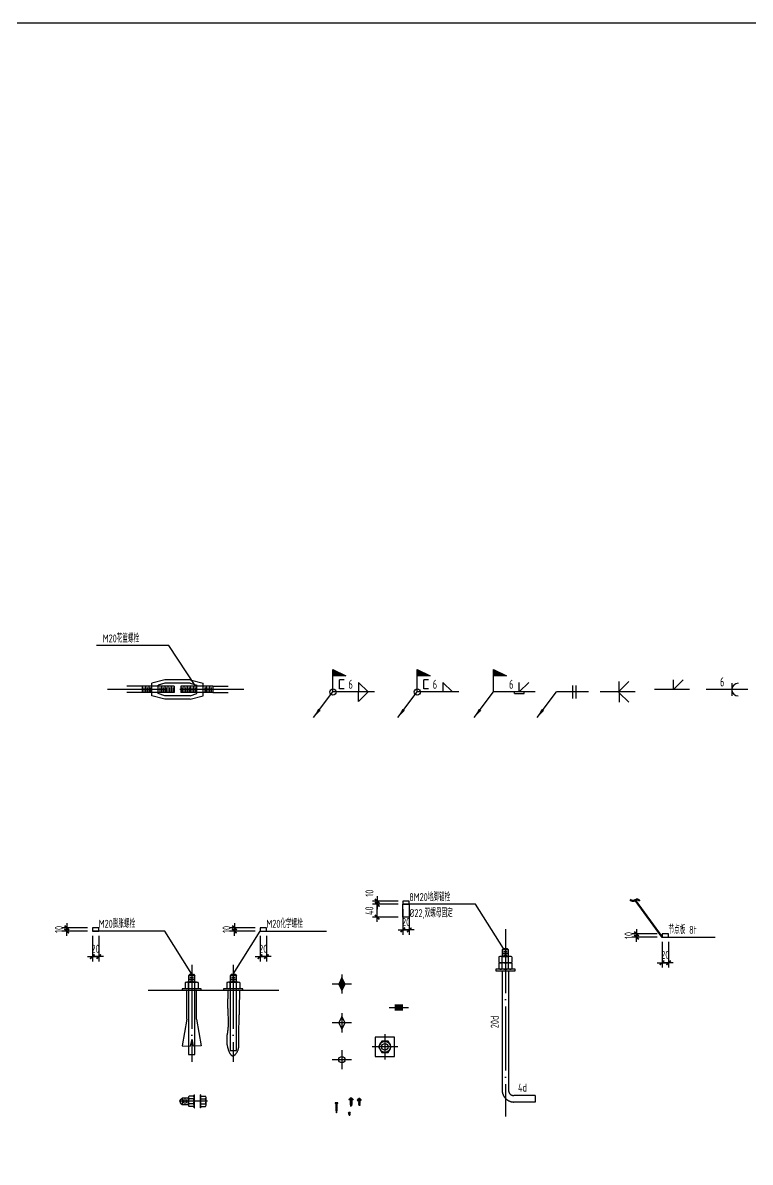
# Model space of a CAD drawing. Extents: x -469675 to 2400000, y -476501 to 2085364.
# Drawn here: x 4703 to 6974, y -306469 to -302909 of the extents above; entities that cross this region are included whole.
import ezdxf
from ezdxf.enums import TextEntityAlignment as Align

# ---------------------------------------------------------------- set-up
doc = ezdxf.new("R2010")
doc.units = 0
doc.header["$LTSCALE"] = 1000
doc.header["$MEASUREMENT"] = 0
for name, pattern in [('DASH', [0.35, 0.25, -0.1]), ('DOTE', [2.42, 2, -0.2, 0.02, -0.2]), ('HIDDEN', [0.375, 0.25, -0.125])]:
    doc.linetypes.add(name, pattern=pattern)
doc.layers.get('0').update_dxf_attribs({"linetype": 'CONTINUOUS', "lineweight": 20})
doc.layers.get('Defpoints').update_dxf_attribs({"linetype": 'CONTINUOUS'})
for name, color, linetype in [('C-DETAIL_STEEL_BOLT', 2, 'CONTINUOUS'), ('C-DETAIL_STEEL_BOLT_AXIS', 1, 'DOTE'), ('C-DETAIL_STEEL_PL', 4, 'CONTINUOUS'), ('C-DETAIL_STEEL_TEXT', 7, 'CONTINUOUS')]:
    doc.layers.add(name, color=color, linetype=linetype)
doc.layers.add('C-注释', color=30, linetype='CONTINUOUS', plot=False)
doc.styles.add('DIM_FONT', font='gbxwxt.shx', dxfattribs={"width": 0.7, "bigfont": 'gbhzfs.shx'})
doc.styles.add('GBSTYLE', font='gbxwxt.shx', dxfattribs={"width": 0.7, "bigfont": 'gbhzfs.shx'})
doc.dimstyles.new('LEADER10', dxfattribs={"dimscale": 0.1, "dimtxt": 280, "dimasz": 300, "dimexe": 150, "dimexo": 150, "dimgap": 120, "dimtad": 1, "dimdec": 0, "dimzin": 0, "dimdsep": 46, "dimtxsty": 'DIM_FONT', "dimcen": 0.09, "dimclrd": 3, "dimclre": 3, "dimclrt": 7, "dimazin": 0, "dimtfac": 1, "dimtdec": 0, "dimtix": 1, "dimtmove": 2, "dimatfit": 3, "dimfxl": 0, "dimtolj": 1, "dimtzin": 0, "dimarcsym": 0})
doc.dimstyles.new('XB DIMN10', dxfattribs={"dimscale": 0.1, "dimtxt": 250, "dimasz": 1, "dimexe": 150, "dimexo": 150, "dimgap": 120, "dimtad": 1, "dimdec": 0, "dimzin": 0, "dimdsep": 46, "dimtxsty": 'DIM_FONT', "dimblk": '_dimx', "dimcen": 0.09, "dimclrd": 3, "dimclre": 3, "dimclrt": 7, "dimazin": 0, "dimtfac": 1, "dimtdec": 0, "dimtix": 1, "dimtmove": 2, "dimatfit": 3, "dimldrblk": '_dimx', "dimfxl": 0, "dimtolj": 1, "dimtzin": 0, "dimarcsym": 0})

# ---------------------------------------------------------------- blocks, each defined once
blk = doc.blocks.new('hnls')
at = {"layer": 'C-DETAIL_STEEL_BOLT', "color": 7, "ltscale": 0.1}
for p, q in [((-110, 10), (-10, 10)), ((-110, -10), (-110, 10)), ((-105, -6), (-105, 6)), ((-100, -10), (-100, 10)), ((-95, -6), (-95, 6)), ((-90, -10), (-90, 10)), ((-85, -6), (-85, 6)), ((-40, 30), (-80, 20)), ((-80, 20), (-80, -20)), ((-40, 20), (-60, 13)), ((-60, 13), (-60, -13)), ((-55, -6), (-55, 6)), ((-50, -10), (-50, 10)), ((-45, -6), (-45, 6)), ((-40, 30), (40, 30)), ((-40, 20), (40, 20)), ((-40, -10), (-40, 10)), ((-35, -6), (-35, 6)), ((-30, -10), (-30, 10)), ((-25, -6), (-25, 6)), ((-20, -10), (-20, 10)), ((-15, -6), (-15, 6)), ((-10, -10), (-10, 10)), ((10, 10), (110, 10)), ((10, -10), (10, 10)), ((15, -6), (15, 6)), ((20, -10), (20, 10)), ((25, -6), (25, 6)), ((30, -10), (30, 10)), ((35, -6), (35, 6)), ((40, 30), (80, 20)), ((40, 20), (60, 13)), ((40, -10), (40, 10)), ((45, -6), (45, 6)), ((50, -10), (50, 10)), ((55, -6), (55, 6)), ((60, 13), (60, -13)), ((80, 20), (80, -20)), ((85, -6), (85, 6)), ((90, -10), (90, 10)), ((95, -6), (95, 6)), ((100, -10), (100, 10)), ((105, -6), (105, 6)), ((110, -10), (110, 10)), ((-110, -10), (-10, -10)), ((-40, -30), (-80, -20)), ((-40, -20), (-60, -13)), ((-40, -20), (40, -20)), ((-40, -30), (40, -30)), ((10, -10), (110, -10)), ((40, -20), (60, -13)), ((40, -30), (80, -20))]:
    blk.add_line(p, q, dxfattribs=at)
blk = doc.blocks.new('bolt_nut')
at = {"layer": 'C-DETAIL_STEEL_BOLT', "color": 7, "linetype": 'Continuous', "ltscale": 10}
for p, q in [((-1, 0.95), (-1, 0.05)), ((0.75, 1), (-0.75, 1)), ((0.75, 0), (-0.75, 0)), ((-0.5, 0.05), (-0.5, 0.95)), ((0.5, 0.05), (0.5, 0.95)), ((1, 0.95), (1, 0.05))]:
    blk.add_line(p, q, dxfattribs=at)
for centre, radius, start, end in [((-0.75, 0.35), 0.65, 67.3801, 112.6199), ((-0.75, 0.65), 0.65, 247.3801, 292.6199), ((0, -1.53), 2.53, 78.5788, 101.4212), ((0, 2.53), 2.53, 258.5788, 281.4212), ((0.75, 0.35), 0.65, 67.3801, 112.6199), ((0.75, 0.65), 0.65, 247.3801, 292.6199)]:
    blk.add_arc(centre, radius, start, end, dxfattribs=at)
blk = doc.blocks.new('bolt_out')
at = {"color": 7, "linetype": 'Continuous', "ltscale": 10}
for p, q in [((-0.3, 1.25), (-0.5, 1)), ((-0.3, 1.25), (0.3, 1.25)), ((0.3, 1.25), (0.5, 1))]:
    blk.add_line(p, q, dxfattribs=at)
at = {"color": 8, "linetype": 'Continuous', "ltscale": 10}
for p, q in [((-0.5, 0.5), (0.5, 0.5)), ((-0.3, 0.75), (0.3, 0.75)), ((-0.3, 0.25), (0.3, 0.25))]:
    blk.add_line(p, q, dxfattribs=at)
at = {"color": 7, "linetype": 'Continuous', "ltscale": 10}
blk.add_lwpolyline([(-0.5, 0), (0.5, 0), (0.5, 1), (-0.5, 1), (-0.5, 0)], dxfattribs=at)
blk = doc.blocks.new('ANC_bolt_under')
at = {"layer": 'C-DETAIL_STEEL_BOLT', "color": 8, "linetype": 'DASH', "ltscale": 0.1}
for p, q in [((-0.5, 0), (-0.5, -18.67)), ((0.5, 0), (0.5, -18.67)), ((4.67, -19.5), (1.33, -19.5)), ((4.67, -19.5), (4.67, -20.5)), ((4.67, -20.5), (1.33, -20.5))]:
    blk.add_line(p, q, dxfattribs=at)
for radius in [1.83, 0.833]:
    blk.add_arc((1.33, -18.67), radius, 180, 270, dxfattribs=at)
blk = doc.blocks.new('bolt_nut_top')
at = {"layer": 'C-DETAIL_STEEL_BOLT', "color": 1, "linetype": 'DOTE', "ltscale": 0.1}
for p, q in [((0, 40), (0, -40)), ((40, 0), (-40, 0))]:
    blk.add_line(p, q, dxfattribs=at)
at = {"layer": 'C-DETAIL_STEEL_BOLT', "color": 5, "ltscale": 0.1}
blk.add_lwpolyline([(10, 17.3), (-10, 17.3), (-20, 0), (-10, -17.3), (10, -17.3), (20, 0), (10, 17.3)], dxfattribs=at)
blk.add_circle((0, 0), 17.3, dxfattribs=at)
at = {"layer": 'C-DETAIL_STEEL_BOLT', "color": 2, "ltscale": 0.1}
blk.add_circle((0, 0), 10, dxfattribs=at)
blk = doc.blocks.new('bolt_stud_anchor')
at = {"layer": 'C-DETAIL_STEEL_BOLT', "color": 8, "linetype": 'HIDDEN', "ltscale": 10}
for p, q in [((-0.75, -4.5), (-0.75, 0)), ((0.75, -4.5), (0.75, 0)), ((-0.75, -4.5), (-1.49, -8.65)), ((0.75, -4.5), (1.49, -8.65)), ((-1.49, -8.65), (-0.25, -8.74)), ((0, -7.61), (-0.25, -8.74)), ((0, -7.61), (0.25, -8.74)), ((1.49, -8.65), (0.25, -8.74))]:
    blk.add_line(p, q, dxfattribs=at)
blk.add_lwpolyline([(-0.5, 2), (-0.5, -10), (0.5, -10), (0.5, 2)], dxfattribs=at)
blk = doc.blocks.new('bolt_chemical_anchor')
at = {"layer": 'C-DETAIL_STEEL_BOLT', "color": 8, "linetype": 'HIDDEN', "ltscale": 10}
blk.add_lwpolyline([(-0.5, 2), (-0.5, -9.4), (0.5, -9.4), (0.5, 2)], dxfattribs=at)
blk.add_spline([(-0.84, 0), (-0.87, -2.91), (-0.85, -6.11), (-0.98, -8.44), (0, -10.23), (0.74, -9.34), (0.86, -8.03), (0.93, -4.43), (0.98, -2.19), (1.04, 0)], degree=3, dxfattribs=at)
blk = doc.blocks.new('C.B')
at = {"layer": 'C-DETAIL_STEEL_BOLT', "color": 1, "linetype": 'DOTE', "ltscale": 0.1}
for p, q in [((1.5, 0), (-1.5, 0)), ((0, 1.5), (0, -1.5))]:
    blk.add_line(p, q, dxfattribs=at)
at = {"layer": 'C-DETAIL_STEEL_BOLT', "ltscale": 0.1}
blk.add_lwpolyline([(-0.5, 0), (0, -1), (0.5, 0), (0, 1), (-0.5, 0)], dxfattribs=at)
blk = doc.blocks.new('H.T.B')
at = {"layer": 'C-DETAIL_STEEL_BOLT', "color": 1, "linetype": 'DOTE', "ltscale": 0.1}
for p, q in [((1.5, 0), (-1.5, 0)), ((0, 1.5), (0, -1.5))]:
    blk.add_line(p, q, dxfattribs=at)
at = {"layer": 'C-DETAIL_STEEL_BOLT', "ltscale": 0.1}
blk.add_lwpolyline([(-0.5, 0), (0, -1), (0.5, 0), (0, 1), (-0.5, 0)], dxfattribs=at)
at = {"layer": 'C-DETAIL_STEEL_BOLT', "color": 9, "ltscale": 0.1}
blk.add_solid([(0, 1), (-0.5, 0), (0.5, 0), (0, -1)], dxfattribs=at)
blk = doc.blocks.new('ANC_BOLT')
at = {"layer": 'C-DETAIL_STEEL_BOLT', "color": 1, "linetype": 'DOTE', "ltscale": 0.1}
for p, q in [((1.5, 0), (-1.5, 0)), ((0, 1.5), (0, -1.5))]:
    blk.add_line(p, q, dxfattribs=at)
at = {"layer": 'C-DETAIL_STEEL_BOLT', "ltscale": 0.1}
blk.add_circle((0, 0), 0.5, dxfattribs=at)
blk = doc.blocks.new('bolt_nut1')
at = {"layer": 'C-DETAIL_STEEL_BOLT', "color": 7, "ltscale": 10}
for p, q in [((-20, 1.6), (-20, 0)), ((20, 1.6), (-20, 1.6)), ((20, 0), (-20, 0)), ((-16, 1.6), (-16, 15.8)), ((12, 17.6), (-12, 17.6)), ((-8, 1.6), (-8, 15.8)), ((8, 1.6), (8, 15.8)), ((16, 1.6), (16, 15.8)), ((20, 1.6), (20, 0))]:
    blk.add_line(p, q, dxfattribs=at)
for centre, radius, start, end in [((-12, 12.2), 5.39, 90, 137.925), ((-12, 12.2), 5.39, 42.075, 90), ((0, -1.3), 18.9, 64.9424, 115.0576), ((12, 12.2), 5.39, 90, 137.925), ((12, 12.2), 5.39, 42.075, 90)]:
    blk.add_arc(centre, radius, start, end, dxfattribs=at)
blk = doc.blocks.new('bolt_nut2')
at = {"layer": 'C-DETAIL_STEEL_BOLT', "color": 7, "ltscale": 10}
for p, q in [((-20, 1.6), (20, 1.6)), ((-20, 1.6), (-20, 0)), ((-20, 0), (20, 0)), ((-16, 1.6), (-16, 17.6)), ((-16, 1.6), (16, 1.6)), ((-12, 19.4), (12, 19.4)), ((-8, 3.4), (-8, 17.6)), ((8, 3.4), (8, 17.6)), ((16, 1.6), (16, 17.6)), ((20, 1.6), (20, 0))]:
    blk.add_line(p, q, dxfattribs=at)
for centre, radius, start, end in [((-12, 14), 5.39, 90, 137.925), ((-12, 7), 5.39, 222.075, 270), ((-12, 14), 5.39, 42.075, 90), ((-12, 7), 5.39, 270, 317.925), ((0, 0.5), 18.9, 64.9424, 115.0576), ((0, 20.5), 18.9, 244.9424, 295.0576), ((12, 14), 5.39, 90, 137.925), ((12, 7), 5.39, 222.075, 270), ((12, 14), 5.39, 42.075, 90), ((12, 7), 5.39, 270, 317.925)]:
    blk.add_arc(centre, radius, start, end, dxfattribs=at)
blk = doc.blocks.new('射钉')
at = {"layer": 'C-DETAIL_STEEL_BOLT', "color": 7, "ltscale": 0.1}
for points in [[(-4, 31), (-4, 30), (4, 30), (4, 31)], [(-4, 30), (-2, 28.4), (2, 28.4), (4, 30)]]:
    blk.add_lwpolyline(points, close=True, dxfattribs=at)
blk.add_lwpolyline([(-2, 28.4), (-2, 7, 0.079466), (0, 0, 0.079466), (2, 7), (2, 28.4)], format="xyb", close=True, dxfattribs=at)
blk = doc.blocks.new('M5-15')
at = {"layer": 'C-DETAIL_STEEL_BOLT', "color": 7, "ltscale": 0.1}
for p, q in [((-4.8, 0), (-4.8, 1.2)), ((-4.8, 0), (4.8, 0)), ((-2, 0), (-2.5, -0.4)), ((-0.9, 2.3), (-0.9, 3)), ((0.9, 2.3), (-0.9, 2.3)), ((0.9, 2.3), (0.9, 3)), ((4.8, 0), (4.8, 1.2)), ((0.6, 0), (-2.5, -0.4)), ((-1.6, -1), (-2.5, -0.4)), ((-1.6, -1), (-2.5, -1.8)), ((2.5, -1.1), (-2.5, -1.8)), ((-1.6, -2.5), (-2.5, -1.8)), ((-1.6, -2.5), (-2.5, -3.3)), ((2.5, -2.6), (-2.5, -3.3)), ((-1.6, -3.9), (-2.5, -3.3)), ((2.5, -4), (-2.5, -4.7)), ((-1.7, -4), (-2.5, -4.7)), ((-1.6, -5.3), (-2.5, -4.7)), ((-1.6, -5.3), (-2.5, -6.1)), ((2.5, -5.4), (-2.5, -6.1)), ((-1.6, -6.7), (-2.5, -6.1)), ((-1.6, -6.7), (-2.5, -7.5)), ((2.5, -6.8), (-2.5, -7.5)), ((-1.6, -8.1), (-2.5, -7.5)), ((-1.6, -8.1), (-2.5, -8.9)), ((2.5, -8.2), (-2.5, -8.9)), ((-1.6, -9.6), (-2.5, -8.9)), ((-1.6, -9.6), (-2.5, -10.4)), ((2.5, -9.7), (-2.5, -10.4)), ((-1.6, -11), (-2.5, -10.4)), ((-1.6, -11), (-2.5, -11.8)), ((2.5, -11.1), (-2.5, -11.8)), ((-1.6, -12.4), (-2.5, -11.8)), ((-1.6, -12.4), (-2.5, -13.2)), ((2.5, -12.5), (-2.5, -13.2)), ((-1.6, -13.8), (-2.5, -13.2)), ((-1.6, -13.8), (-1.9, -14.1)), ((-1.9, -14.1), (2.4, -14.1)), ((-1.6, -3.9), (-1.7, -4)), ((-0.7, -0.9), (-1.6, -1)), ((-0.7, -2.4), (-1.6, -2.5)), ((-0.7, -3.8), (-1.6, -3.9)), ((-0.7, -5.2), (-1.6, -5.3)), ((-0.7, -6.6), (-1.6, -6.7)), ((-0.7, -8), (-1.6, -8.1)), ((-0.7, -9.5), (-1.6, -9.6)), ((-0.7, -10.9), (-1.6, -11)), ((-0.7, -12.3), (-1.6, -12.4)), ((-0.7, -13.7), (-1.6, -13.8)), ((1.6, -0.5), (0.7, -0.6)), ((1.6, -1.9), (0.7, -2)), ((1.6, -3.4), (0.7, -3.5)), ((1.6, -4.8), (0.7, -4.9)), ((1.6, -6.2), (0.7, -6.3)), ((1.6, -7.6), (0.7, -7.7)), ((1.6, -9), (0.7, -9.1)), ((1.6, -10.5), (0.7, -10.6)), ((1.6, -11.9), (0.7, -12)), ((1.6, -13.3), (0.7, -13.4)), ((1.6, -0.5), (2.2, 0)), ((1.6, -0.5), (2.5, -1.1)), ((1.6, -1.9), (2.5, -1.1)), ((1.6, -1.9), (2.5, -2.6)), ((1.6, -3.4), (2.5, -2.6)), ((1.6, -3.4), (2.5, -4)), ((1.6, -4.8), (2.5, -4)), ((1.6, -4.8), (2.5, -5.4)), ((1.6, -6.2), (2.5, -5.4)), ((1.6, -6.2), (2.5, -6.8)), ((1.6, -7.6), (2.5, -6.8)), ((1.6, -7.6), (2.5, -8.2)), ((1.6, -9), (2.5, -8.2)), ((1.6, -9), (2.5, -9.7)), ((1.6, -10.5), (2.5, -9.7)), ((1.6, -10.5), (2.5, -11.1)), ((1.6, -11.9), (2.5, -11.1)), ((1.6, -11.9), (2.5, -12.5)), ((1.6, -13.3), (2.5, -12.5)), ((1.6, -13.3), (2.5, -13.9)), ((2.5, -13.9), (1.6, -14.1)), ((2.4, -14.1), (2.5, -13.9))]:
    blk.add_line(p, q, dxfattribs=at)
at = {"layer": 'C-DETAIL_STEEL_BOLT', "color": 1, "linetype": 'DOTE', "ltscale": 0.1}
blk.add_line((0, 7.9), (0, -16.8), dxfattribs=at)
at = {"layer": 'C-DETAIL_STEEL_BOLT', "color": 7, "ltscale": 0.1}
for centre, radius, start, end in [((-3.7, 1.2), 1, 114.4689, 180), ((0, -7), 10.1, 94.8614, 114.4689), ((0, -7), 10.1, 65.5311, 85.1386), ((3.8, 1.2), 1, 0, 65.5311)]:
    blk.add_arc(centre, radius, start, end, dxfattribs=at)
blk = doc.blocks.new('GD')
at = {"layer": 'C-DETAIL_STEEL_BOLT', "color": 7, "ltscale": 0.1}
for p, q in [((7, 1), (-7, 1)), ((-7, 1), (-7, 0)), ((7, 0), (-7, 0)), ((3, 5), (-3, 5)), ((-2.5, 0), (-2.5, -14.5)), ((-2, 0), (-2, -15)), ((2, 4.5), (2, 1)), ((4, 4.5), (4, 1)), ((7, 1), (7, 0)), ((-2, -15), (-2.5, -14.5)), ((2.5, -14.5), (-2.5, -14.5)), ((-2, -15), (-2, -18.8)), ((2, -15), (-2, -15)), ((0, -20), (-2, -18.8)), ((0, -20), (2, -15)), ((0, -20), (2, -18.8)), ((2, 0), (2, -15)), ((2, -15), (2.5, -14.5)), ((2, -15), (2, -18.8)), ((2.5, 0), (2.5, -14.5))]:
    blk.add_line(p, q, dxfattribs=at)
at = {"layer": 'C-DETAIL_STEEL_BOLT', "color": 1, "linetype": 'DOTE', "ltscale": 0.1}
blk.add_line((0, 7.5), (0, -21.1), dxfattribs=at)
at = {"layer": 'C-DETAIL_STEEL_BOLT', "color": 7, "ltscale": 0.1}
blk.add_lwpolyline([(-2, 1), (-2, 4.5, 0.5), (-4, 4.5), (-4, 1)], format="xyb", dxfattribs=at)
for centre, radius, start, end in [((0, 0.8), 4.25, 61.9275, 118.0725), ((3, 3.8), 1.25, 36.8699, 143.1301), ((-0.5, -19.5), 1.67, 73.2954, 155.1439)]:
    blk.add_arc(centre, radius, start, end, dxfattribs=at)
blk = doc.blocks.new('H.T.B_side')
at = {"layer": 'C-DETAIL_STEEL_BOLT', "color": 1, "linetype": 'DOTE', "ltscale": 0.1}
blk.add_line((-30, 0), (30, 0), dxfattribs=at)
at = {"layer": 'C-DETAIL_STEEL_BOLT', "ltscale": 0.1}
blk.add_solid([(-12.75, 10), (12.75, 10), (-12.75, -10), (12.75, -10)], dxfattribs=at)
blk = doc.blocks.new('v')
at = {"layer": 'C-DETAIL_STEEL_TEXT', "color": 3, "ltscale": 100}
for p, q in [((300, 0), (0, 300)), ((0, 300), (0, 0))]:
    blk.add_line(p, q, dxfattribs=at)
blk = doc.blocks.new('welding_1')
at = {"layer": 'C-DETAIL_STEEL_TEXT', "color": 3}
blk.add_line((1300, 0), (0, 0), dxfattribs=at)
at = {"layer": 'C-DETAIL_STEEL_TEXT'}
blk.add_blockref('v', (800, 0), dxfattribs=at)
at = {"layer": 'C-DETAIL_STEEL_TEXT', "xscale": -1, "rotation": 180}
blk.add_blockref('v', (800, 0), dxfattribs=at)
at = {"layer": 'C-DETAIL_STEEL_TEXT', "color": 7, "style": 'GBSTYLE', "width": 0.7}
blk.add_attdef('焊脚尺寸', text='', height=280, dxfattribs=at).set_placement((600, 100), align=Align.CENTER)
blk = doc.blocks.new('welding_2')
at = {"layer": 'C-DETAIL_STEEL_TEXT', "color": 3}
blk.add_line((1300, 0), (0, 0), dxfattribs=at)
at = {"layer": 'C-DETAIL_STEEL_TEXT'}
blk.add_blockref('v', (800, 0), dxfattribs=at)
at = {"layer": 'C-DETAIL_STEEL_TEXT', "color": 7, "style": 'GBSTYLE', "width": 0.7}
blk.add_attdef('焊脚尺寸', text='', height=280, dxfattribs=at).set_placement((600, 100), align=Align.CENTER)
blk = doc.blocks.new('welding_3')
at = {"layer": 'C-DETAIL_STEEL_TEXT', "color": 3}
blk.add_line((1300, 0), (0, 0), dxfattribs=at)
at = {"layer": 'C-DETAIL_STEEL_TEXT', "color": 3, "ltscale": 100}
for p, q in [((650, -50), (650, 0)), ((950, -50), (950, 0)), ((650, -50), (950, -50))]:
    blk.add_line(p, q, dxfattribs=at)
at = {"layer": 'C-DETAIL_STEEL_TEXT', "xscale": -1, "rotation": 180}
blk.add_blockref('v', (800, 300), dxfattribs=at)
at = {"layer": 'C-DETAIL_STEEL_TEXT', "color": 7, "style": 'GBSTYLE', "width": 0.7}
blk.add_attdef('焊脚尺寸', text='', height=280, dxfattribs=at).set_placement((500, 100), align=Align.CENTER)
blk = doc.blocks.new('weld_flag')
at = {"layer": 'C-DETAIL_STEEL_TEXT', "color": 3, "ltscale": 100}
for p, q in [((0, 700), (400, 500)), ((0, 0), (0, 700)), ((400, 500), (0, 500))]:
    blk.add_line(p, q, dxfattribs=at)
blk.add_solid([(0, 700), (400, 500), (0, 500)], dxfattribs=at)
blk = doc.blocks.new('welding_4')
at = {"layer": 'C-DETAIL_STEEL_TEXT', "color": 3}
for p, q in [((1000, 0), (0, 0)), ((500, 200), (500, -200)), ((600, 200), (600, -200))]:
    blk.add_line(p, q, dxfattribs=at)
blk = doc.blocks.new('cao')
at = {"layer": 'C-DETAIL_STEEL_TEXT', "color": 7}
for p, q in [((0, 0), (0, 280)), ((149, 280), (0, 280)), ((150, 0), (0, 0))]:
    blk.add_line(p, q, dxfattribs=at)
blk = doc.blocks.new('welding_5')
at = {"layer": 'C-DETAIL_STEEL_TEXT', "color": 3}
blk.add_line((1100, 0), (0, 0), dxfattribs=at)
at = {"layer": 'C-DETAIL_STEEL_TEXT', "color": 3, "ltscale": 100}
blk.add_line((600, -25), (600, 25), dxfattribs=at)
at = {"layer": 'C-DETAIL_STEEL_TEXT', "xscale": -1, "rotation": 180}
blk.add_blockref('v', (600, 325), dxfattribs=at)
at = {"layer": 'C-DETAIL_STEEL_TEXT'}
blk.add_blockref('v', (600, -325), dxfattribs=at)
blk = doc.blocks.new('welding_6')
at = {"layer": 'C-DETAIL_STEEL_TEXT', "color": 3}
blk.add_line((1100, 0), (0, 0), dxfattribs=at)
at = {"layer": 'C-DETAIL_STEEL_TEXT', "xscale": -1, "rotation": 180}
blk.add_blockref('v', (600, 300), dxfattribs=at)
blk = doc.blocks.new('welding_7')
at = {"layer": 'C-DETAIL_STEEL_TEXT', "color": 3}
for p, q in [((1300, 0), (0, 0)), ((800, 200), (800, -200))]:
    blk.add_line(p, q, dxfattribs=at)
blk.add_arc((1000, 0), 200, 90, 270, dxfattribs=at)
at = {"layer": 'C-DETAIL_STEEL_TEXT', "color": 7, "style": 'GBSTYLE', "width": 0.7}
blk.add_attdef('焊脚尺寸', text='', height=280, dxfattribs=at).set_placement((500, 100), align=Align.CENTER)
blk = doc.blocks.new('_dimx')
blk.add_line((-150, 0), (150, 0))
at = {"const_width": 50}
blk.add_lwpolyline([(-70, -70), (70, 70)], dxfattribs=at)
blk = doc.blocks.new('*D264')
at = {"layer": 'C-注释', "color": 3, "lineweight": -2, "ltscale": 0.1, "transparency": 16777216}
for p, q in [((4905.5, -305736.9), (4825.5, -305736.9)), ((4840.5, -305736.8), (4840.5, -305736.7)), ((4840.5, -305746.9), (4840.5, -305736.9)), ((4905.5, -305746.9), (4825.5, -305746.9)), ((4840.5, -305747), (4840.5, -305747.1))]:
    blk.add_line(p, q, dxfattribs=at)
at = {"layer": 'Defpoints', "color": 0, "ltscale": 0.1, "transparency": 16777216}
for p in [(4840.5, -305736.9), (4920.5, -305736.9), (4920.5, -305746.9)]:
    blk.add_point(p, dxfattribs=at)
at = {"layer": 'C-注释', "color": 3, "lineweight": -2, "ltscale": 0.1, "transparency": 16777216, "xscale": 0.1, "yscale": 0.1, "zscale": 0.1}
for p, rotation in [((4840.5, -305736.9), 270), ((4840.5, -305746.9), 90)]:
    blk.add_blockref('_dimx', p, dxfattribs=dict(at, rotation=rotation))
at = {"layer": 'C-注释', "color": 7, "ltscale": 0.1, "transparency": 16777216, "insert": (4816, -305741.9), "char_height": 25, "attachment_point": 5, "rotation": 90, "style": 'DIM_FONT'}
blk.add_mtext('\\A1;10', dxfattribs=at)
blk = doc.blocks.new('*D265')
at = {"layer": 'C-注释', "color": 3, "lineweight": -2, "ltscale": 0.1, "transparency": 16777216}
for p, q in [((4920.5, -305761.9), (4920.5, -305841.9)), ((4940.5, -305761.9), (4940.5, -305841.9)), ((4920.4, -305826.9), (4920.3, -305826.9)), ((4940.5, -305826.9), (4920.5, -305826.9)), ((4940.6, -305826.9), (4940.7, -305826.9))]:
    blk.add_line(p, q, dxfattribs=at)
at = {"layer": 'Defpoints', "color": 0, "ltscale": 0.1, "transparency": 16777216}
for p in [(4920.5, -305746.9), (4940.5, -305746.9), (4920.5, -305826.9)]:
    blk.add_point(p, dxfattribs=at)
at = {"layer": 'C-注释', "color": 3, "lineweight": -2, "ltscale": 0.1, "transparency": 16777216, "xscale": 0.1, "yscale": 0.1, "zscale": 0.1}
blk.add_blockref('_dimx', (4920.5, -305826.9), dxfattribs=at)
at = {"layer": 'C-注释', "color": 3, "lineweight": -2, "ltscale": 0.1, "transparency": 16777216, "xscale": 0.1, "yscale": 0.1, "zscale": 0.1, "rotation": 180}
blk.add_blockref('_dimx', (4940.5, -305826.9), dxfattribs=at)
at = {"layer": 'C-注释', "color": 7, "ltscale": 0.1, "transparency": 16777216, "insert": (4930.5, -305802.4), "char_height": 25, "attachment_point": 5, "style": 'DIM_FONT'}
blk.add_mtext('\\A1;20', dxfattribs=at)
blk = doc.blocks.new('*D266')
at = {"layer": 'C-注释', "color": 3, "lineweight": -2, "ltscale": 0.1, "transparency": 16777216}
for p, q in [((5443.8, -305761.9), (5443.8, -305841.9)), ((5463.8, -305761.9), (5463.8, -305841.9)), ((5443.7, -305826.9), (5443.6, -305826.9)), ((5463.8, -305826.9), (5443.8, -305826.9)), ((5463.9, -305826.9), (5464, -305826.9))]:
    blk.add_line(p, q, dxfattribs=at)
at = {"layer": 'Defpoints', "color": 0, "ltscale": 0.1, "transparency": 16777216}
for p in [(5443.8, -305746.9), (5463.8, -305746.9), (5443.8, -305826.9)]:
    blk.add_point(p, dxfattribs=at)
at = {"layer": 'C-注释', "color": 3, "lineweight": -2, "ltscale": 0.1, "transparency": 16777216, "xscale": 0.1, "yscale": 0.1, "zscale": 0.1}
blk.add_blockref('_dimx', (5443.8, -305826.9), dxfattribs=at)
at = {"layer": 'C-注释', "color": 3, "lineweight": -2, "ltscale": 0.1, "transparency": 16777216, "xscale": 0.1, "yscale": 0.1, "zscale": 0.1, "rotation": 180}
blk.add_blockref('_dimx', (5463.8, -305826.9), dxfattribs=at)
at = {"layer": 'C-注释', "color": 7, "ltscale": 0.1, "transparency": 16777216, "insert": (5453.8, -305802.4), "char_height": 25, "attachment_point": 5, "style": 'DIM_FONT'}
blk.add_mtext('\\A1;20', dxfattribs=at)
blk = doc.blocks.new('*D267')
at = {"layer": 'C-注释', "color": 3, "lineweight": -2, "ltscale": 0.1, "transparency": 16777216}
for p, q in [((5428.8, -305736.9), (5348.8, -305736.9)), ((5363.8, -305736.8), (5363.8, -305736.7)), ((5363.8, -305746.9), (5363.8, -305736.9)), ((5428.8, -305746.9), (5348.8, -305746.9)), ((5363.8, -305747), (5363.8, -305747.1))]:
    blk.add_line(p, q, dxfattribs=at)
at = {"layer": 'Defpoints', "color": 0, "ltscale": 0.1, "transparency": 16777216}
for p in [(5363.8, -305736.9), (5443.8, -305736.9), (5443.8, -305746.9)]:
    blk.add_point(p, dxfattribs=at)
at = {"layer": 'C-注释', "color": 3, "lineweight": -2, "ltscale": 0.1, "transparency": 16777216, "xscale": 0.1, "yscale": 0.1, "zscale": 0.1}
for p, rotation in [((5363.8, -305736.9), 270), ((5363.8, -305746.9), 90)]:
    blk.add_blockref('_dimx', p, dxfattribs=dict(at, rotation=rotation))
at = {"layer": 'C-注释', "color": 7, "ltscale": 0.1, "transparency": 16777216, "insert": (5339.3, -305741.9), "char_height": 25, "attachment_point": 5, "rotation": 90, "style": 'DIM_FONT'}
blk.add_mtext('\\A1;10', dxfattribs=at)
blk = doc.blocks.new('*D268')
at = {"layer": 'C-注释', "color": 3, "lineweight": -2, "ltscale": 0.1, "transparency": 16777216}
for p, q in [((5889.7, -305678.5), (5889.7, -305758.5)), ((5909.7, -305678.5), (5909.7, -305758.5)), ((5889.6, -305743.5), (5889.5, -305743.5)), ((5909.7, -305743.5), (5889.7, -305743.5)), ((5909.8, -305743.5), (5909.9, -305743.5))]:
    blk.add_line(p, q, dxfattribs=at)
at = {"layer": 'Defpoints', "color": 0, "ltscale": 0.1, "transparency": 16777216}
for p in [(5889.7, -305663.5), (5909.7, -305663.5), (5889.7, -305743.5)]:
    blk.add_point(p, dxfattribs=at)
at = {"layer": 'C-注释', "color": 3, "lineweight": -2, "ltscale": 0.1, "transparency": 16777216, "xscale": 0.1, "yscale": 0.1, "zscale": 0.1}
blk.add_blockref('_dimx', (5889.7, -305743.5), dxfattribs=at)
at = {"layer": 'C-注释', "color": 3, "lineweight": -2, "ltscale": 0.1, "transparency": 16777216, "xscale": 0.1, "yscale": 0.1, "zscale": 0.1, "rotation": 180}
blk.add_blockref('_dimx', (5909.7, -305743.5), dxfattribs=at)
at = {"layer": 'C-注释', "color": 7, "ltscale": 0.1, "transparency": 16777216, "insert": (5899.7, -305719), "char_height": 25, "attachment_point": 5, "style": 'DIM_FONT'}
blk.add_mtext('\\A1;20', dxfattribs=at)
blk = doc.blocks.new('*D269')
at = {"layer": 'C-注释', "color": 3, "lineweight": -2, "ltscale": 0.1, "transparency": 16777216}
for p, q in [((5874.7, -305653.5), (5794.7, -305653.5)), ((5874.7, -305663.5), (5794.7, -305663.5)), ((5809.7, -305653.4), (5809.7, -305653.3)), ((5809.7, -305663.5), (5809.7, -305653.5)), ((5809.7, -305663.6), (5809.7, -305663.7))]:
    blk.add_line(p, q, dxfattribs=at)
at = {"layer": 'Defpoints', "color": 0, "ltscale": 0.1, "transparency": 16777216}
for p in [(5809.7, -305653.5), (5889.7, -305653.5), (5889.7, -305663.5)]:
    blk.add_point(p, dxfattribs=at)
at = {"layer": 'C-注释', "color": 3, "lineweight": -2, "ltscale": 0.1, "transparency": 16777216, "xscale": 0.1, "yscale": 0.1, "zscale": 0.1}
for p, rotation in [((5809.7, -305653.5), 270), ((5809.7, -305663.5), 90)]:
    blk.add_blockref('_dimx', p, dxfattribs=dict(at, rotation=rotation))
at = {"layer": 'C-注释', "color": 7, "ltscale": 0.1, "transparency": 16777216, "insert": (5785.2, -305628.6), "char_height": 25, "attachment_point": 5, "rotation": 90, "style": 'DIM_FONT'}
blk.add_mtext('\\A1;10', dxfattribs=at)
blk = doc.blocks.new('*D270')
at = {"layer": 'C-注释', "color": 3, "lineweight": -2, "ltscale": 0.1, "transparency": 16777216}
for p, q in [((5874.7, -305663.5), (5794.7, -305663.5)), ((5809.7, -305663.4), (5809.7, -305663.3)), ((5809.7, -305703.5), (5809.7, -305663.5)), ((5874.7, -305703.5), (5794.7, -305703.5)), ((5809.7, -305703.6), (5809.7, -305703.7))]:
    blk.add_line(p, q, dxfattribs=at)
at = {"layer": 'Defpoints', "color": 0, "ltscale": 0.1, "transparency": 16777216}
for p in [(5809.7, -305663.5), (5889.7, -305663.5), (5889.7, -305703.5)]:
    blk.add_point(p, dxfattribs=at)
at = {"layer": 'C-注释', "color": 3, "lineweight": -2, "ltscale": 0.1, "transparency": 16777216, "xscale": 0.1, "yscale": 0.1, "zscale": 0.1}
for p, rotation in [((5809.7, -305663.5), 270), ((5809.7, -305703.5), 90)]:
    blk.add_blockref('_dimx', p, dxfattribs=dict(at, rotation=rotation))
at = {"layer": 'C-注释', "color": 7, "ltscale": 0.1, "transparency": 16777216, "insert": (5785.2, -305683.5), "char_height": 25, "attachment_point": 5, "rotation": 90, "style": 'DIM_FONT'}
blk.add_mtext('\\A1;40', dxfattribs=at)
blk = doc.blocks.new('*D271')
at = {"layer": 'C-注释', "color": 3, "lineweight": -2, "ltscale": 0.1, "transparency": 16777216}
for p, q in [((6698.9, -305780.9), (6698.9, -305860.9)), ((6718.9, -305780.9), (6718.9, -305860.9)), ((6698.8, -305845.9), (6698.7, -305845.9)), ((6718.9, -305845.9), (6698.9, -305845.9)), ((6719, -305845.9), (6719.1, -305845.9))]:
    blk.add_line(p, q, dxfattribs=at)
at = {"layer": 'Defpoints', "color": 0, "ltscale": 0.1, "transparency": 16777216}
for p in [(6698.9, -305765.9), (6718.9, -305765.9), (6698.9, -305845.9)]:
    blk.add_point(p, dxfattribs=at)
at = {"layer": 'C-注释', "color": 3, "lineweight": -2, "ltscale": 0.1, "transparency": 16777216, "xscale": 0.1, "yscale": 0.1, "zscale": 0.1}
blk.add_blockref('_dimx', (6698.9, -305845.9), dxfattribs=at)
at = {"layer": 'C-注释', "color": 3, "lineweight": -2, "ltscale": 0.1, "transparency": 16777216, "xscale": 0.1, "yscale": 0.1, "zscale": 0.1, "rotation": 180}
blk.add_blockref('_dimx', (6718.9, -305845.9), dxfattribs=at)
at = {"layer": 'C-注释', "color": 7, "ltscale": 0.1, "transparency": 16777216, "insert": (6708.9, -305821.4), "char_height": 25, "attachment_point": 5, "style": 'DIM_FONT'}
blk.add_mtext('\\A1;20', dxfattribs=at)
blk = doc.blocks.new('*D272')
at = {"layer": 'C-注释', "color": 3, "lineweight": -2, "ltscale": 0.1, "transparency": 16777216}
for p, q in [((6683.9, -305755.9), (6603.9, -305755.9)), ((6683.9, -305765.9), (6603.9, -305765.9)), ((6618.9, -305755.8), (6618.9, -305755.7)), ((6618.9, -305765.9), (6618.9, -305755.9)), ((6618.9, -305766), (6618.9, -305766.1))]:
    blk.add_line(p, q, dxfattribs=at)
at = {"layer": 'Defpoints', "color": 0, "ltscale": 0.1, "transparency": 16777216}
for p in [(6618.9, -305755.9), (6698.9, -305755.9), (6698.9, -305765.9)]:
    blk.add_point(p, dxfattribs=at)
at = {"layer": 'C-注释', "color": 3, "lineweight": -2, "ltscale": 0.1, "transparency": 16777216, "xscale": 0.1, "yscale": 0.1, "zscale": 0.1}
for p, rotation in [((6618.9, -305755.9), 270), ((6618.9, -305765.9), 90)]:
    blk.add_blockref('_dimx', p, dxfattribs=dict(at, rotation=rotation))
at = {"layer": 'C-注释', "color": 7, "ltscale": 0.1, "transparency": 16777216, "insert": (6594.4, -305760.9), "char_height": 25, "attachment_point": 5, "rotation": 90, "style": 'DIM_FONT'}
blk.add_mtext('\\A1;10', dxfattribs=at)

msp = doc.modelspace()

# ---------------------------------------------------------------- hatches: boundary and pattern name
at = {"layer": 'C-DETAIL_STEEL_BOLT', "ltscale": 0.1}
h = msp.add_hatch(dxfattribs=at)
h.set_pattern_fill('ANSI37', scale=10, angle=180, style=0)
h.set_pattern_definition([(225, (92746.6317, -292652.325), (0.883883476, -0.883883476), []), (315, (92746.6317, -292652.325), (0.883883476, 0.883883476), [])])
h.paths.add_polyline_path([(5747.3609, -306276.4593), (5747.9826, -306276.4593), (5747.9826, -306275.7493, -0.244011843), (5749.3408, -306273.8856, -0.090119166), (5752.8106, -306272.9455), (5752.8106, -306273.63), (5753.6626, -306273.63), (5753.6626, -306271.0184, 0.370707916)])
h.paths.add_polyline_path([(5753.6626, -306273.63), (5754.5146, -306273.63), (5754.5146, -306272.9455, -0.090119166), (5757.9843, -306273.8856, -0.244011843), (5759.3426, -306275.7493), (5759.3426, -306276.4593), (5759.9926, -306276.4593, 0.371970084), (5753.6626, -306271.0184)])

# ---------------------------------------------------------------- linework, layer by layer
at = {"layer": 'C-DETAIL_STEEL_BOLT', "color": 1, "linetype": 'DOTE', "ltscale": 0.1}
for p, q in [((5393.5329, -304992.1158), (4967.3594, -304992.1158)), ((5230.486, -305852.6398), (5230.486, -306155.6598)), ((5360.2793, -305852.6398), (5360.2793, -306155.6598))]:
    msp.add_line(p, q, dxfattribs=at)
at = {"layer": 'C-DETAIL_STEEL_BOLT', "color": 7, "ltscale": 0.1}
for p, q in [((5076.1989, -304982.1158), (5027.8477, -304982.1158)), ((5296.1989, -304982.1158), (5344.55, -304982.1158)), ((5076.1989, -305002.1158), (5027.8477, -305002.1158)), ((5296.1989, -305002.1158), (5344.55, -305002.1158)), ((5719.9721, -306314.8837), (5721.4721, -306313.3837)), ((5719.9721, -306314.8837), (5726.086, -306314.8837)), ((5721.4721, -306313.3837), (5724.586, -306313.3837)), ((5721.4721, -306319.6837), (5721.4721, -306314.8837)), ((5721.4721, -306321.1945), (5724.586, -306321.1945)), ((5724.586, -306313.3837), (5726.086, -306314.8837)), ((5724.586, -306319.6837), (5724.586, -306314.8837))]:
    msp.add_line(p, q, dxfattribs=at)
for centre, radius, start, end in [((5753.6767, -306277.4046), 6.3862, 8.5123254, 171.4876746), ((5721.8945, -306320.4391), 0.8655, 119.2114365, 240.7885635), ((5723.0291, -306321.1945), 1, 180, 0), ((5724.1636, -306320.4391), 0.8655, 299.2114365, 60.7885635)]:
    msp.add_arc(centre, radius, start, end, dxfattribs=at)
at = {"layer": 'C-DETAIL_STEEL_BOLT_AXIS', "ltscale": 0.1}
for p, q in [((6209.7361, -305741.1867), (6209.7361, -306326.589)), ((5279.7799, -306279.0208), (5191.1433, -306279.0208))]:
    msp.add_line(p, q, dxfattribs=at)
at = {"layer": 'C-DETAIL_STEEL_PL', "ltscale": 0.1}
msp.add_line((5094.9943, -305932.2398), (5502.3162, -305932.2398), dxfattribs=at)
at = {"layer": 'C-DETAIL_STEEL_PL', "color": 5, "ltscale": 0.1}
for points in [[(6179.7361, -305866.1867), (6179.7361, -305871.1867), (6239.7361, -305871.1867), (6239.7361, -305866.1867)], [(5803.6455, -306138.7317), (5863.6455, -306138.7317), (5863.6455, -306078.7317), (5803.6455, -306078.7317)]]:
    msp.add_lwpolyline(points, close=True, dxfattribs=at)
at = {"layer": 'C-DETAIL_STEEL_PL', "ltscale": 0.1}
for points in [[(5200.486, -305927.2398), (5200.486, -305932.2398), (5260.486, -305932.2398), (5260.486, -305927.2398)], [(5330.2793, -305927.2398), (5330.2793, -305932.2398), (5390.2793, -305932.2398), (5390.2793, -305927.2398)]]:
    msp.add_lwpolyline(points, close=True, dxfattribs=at)
at = {"layer": 'C-DETAIL_STEEL_TEXT', "ltscale": 0.1, "flags": 128}
msp.add_lwpolyline([(5243.0129, -304982.4404), (5159.4749, -304855.3594), (4932.9798, -304855.3594)], dxfattribs=at)
at = {"layer": 'C-DETAIL_STEEL_TEXT', "color": 3, "ltscale": 0.1, "flags": 128}
for points in [[(6203.7361, -305801.1867), (6116.1981, -305663.5229), (5889.703, -305663.5229)], [(5230.486, -305882.2398), (5146.948, -305746.8913), (4920.4529, -305746.8913)], [(5360.2793, -305882.2398), (5443.8173, -305746.8913), (5651.0608, -305746.8913)], [(6698.9118, -305765.8542), (6864.8249, -305765.8542)]]:
    msp.add_lwpolyline(points, dxfattribs=at)
at = {"layer": 'C-DETAIL_STEEL_TEXT', "ltscale": 0.1}
for centre in [(5671.5876, -305000), (5934.6974, -305000)]:
    msp.add_circle(centre, 10, dxfattribs=at)
at = {"layer": 'C-注释'}
for points in [[(0, -302909.1929), (24515.1148, -302909.1929), (24515.1148, -309979.4668), (0, -309979.4668)], [(5909.703, -305653.5229), (5889.703, -305653.5229), (5889.703, -305663.5229), (5909.703, -305663.5229)], [(5909.703, -305703.5229), (5889.703, -305703.5229), (5889.703, -305663.5229), (5909.703, -305663.5229)], [(4940.4529, -305736.8913), (4920.4529, -305736.8913), (4920.4529, -305746.8913), (4940.4529, -305746.8913)], [(5463.8173, -305736.8913), (5443.8173, -305736.8913), (5443.8173, -305746.8913), (5463.8173, -305746.8913)], [(6718.9118, -305755.8542), (6698.9118, -305755.8542), (6698.9118, -305765.8542), (6718.9118, -305765.8542)]]:
    msp.add_lwpolyline(points, close=True, dxfattribs=at)

# ---------------------------------------------------------------- block references
at = {"layer": 'C-DETAIL_STEEL_BOLT'}
for name, p, rotation in [('hnls', (5186.1989, -304992.1158), 180), ('bolt_nut2', (5239.7355, -306279.0208), 90), ('bolt_nut1', (5257.7355, -306279.0208), 270)]:
    msp.add_blockref(name, p, dxfattribs=dict(at, rotation=rotation))
at = {"layer": 'C-DETAIL_STEEL_BOLT', "ltscale": 10, "xscale": 20, "yscale": 20, "zscale": 20}
for name, p in [('bolt_out', (6209.7361, -305826.1867)), ('bolt_nut', (6209.7361, -305846.1867)), ('bolt_nut', (6209.7361, -305866.1867)), ('bolt_out', (5230.486, -305907.2398)), ('bolt_out', (5360.2793, -305907.2398)), ('ANC_bolt_under', (6209.7361, -305871.1867)), ('bolt_nut', (5230.486, -305927.2398)), ('bolt_nut', (5360.2793, -305927.2398))]:
    msp.add_blockref(name, p, dxfattribs=at)
at = {"layer": 'C-DETAIL_STEEL_BOLT', "xscale": 20, "yscale": 20}
msp.add_blockref('H.T.B', (5699.4509, -305912.6136), dxfattribs=at)
at = {"layer": 'C-DETAIL_STEEL_BOLT', "xscale": 20, "yscale": 20, "zscale": 20}
for name, p in [('bolt_stud_anchor', (5230.486, -305932.2398)), ('bolt_chemical_anchor', (5360.2793, -305932.2398)), ('C.B', (5699.4509, -306033.5069)), ('ANC_BOLT', (5699.4509, -306148.9339))]:
    msp.add_blockref(name, p, dxfattribs=at)
at = {"layer": 'C-DETAIL_STEEL_BOLT'}
for name, p in [('H.T.B_side', (5877.2217, -305985.6035)), ('bolt_nut_top', (5833.6455, -306108.7317)), ('GD', (5727.7262, -306274.6399)), ('M5-15', (5753.6767, -306276.4593)), ('射钉', (5682.5119, -306315.0656))]:
    msp.add_blockref(name, p, dxfattribs=at)
at = {"layer": 'C-DETAIL_STEEL_BOLT', "ltscale": 10, "xscale": 20, "yscale": 20, "zscale": 20, "rotation": 90}
msp.add_blockref('bolt_out', (5220.3577, -306279.0208), dxfattribs=at)
at = {"layer": 'C-DETAIL_STEEL_TEXT', "xscale": 0.09999999962747097, "yscale": 0.09999999962747097, "zscale": 0.09999999962747097}
for name, p in [('weld_flag', (5671.5876, -305000)), ('weld_flag', (5934.6974, -305000)), ('weld_flag', (6173.0789, -305000)), ('cao', (5691.7876, -304990)), ('cao', (5954.8974, -304990)), ('welding_4', (6369.4819, -305000)), ('welding_5', (6505.2301, -304999.7292)), ('welding_6', (6674.7884, -304992.5292)), ('welding_6', (6674.7884, -304992.5302))]:
    msp.add_blockref(name, p, dxfattribs=at)
at = {"layer": 'C-DETAIL_STEEL_TEXT'}
ref = msp.add_blockref('welding_7', (6836.5039, -304992.5302), dxfattribs=dict(at, xscale=0.09999999962747097, yscale=0.09999999962747097, zscale=0.09999999962747097))
ref.add_attrib('焊脚尺寸', '6', dxfattribs={"height": 28, "style": 'GBSTYLE', "width": 0.7}).set_placement((6886.5039, -304982.5302), align=Align.CENTER)
ref = msp.add_blockref('welding_1', (5671.5876, -305000), dxfattribs=dict(at, xscale=0.09999999962747097, yscale=0.09999999962747097, zscale=0.09999999962747097))
ref.add_attrib('焊脚尺寸', '6', dxfattribs={"height": 28, "style": 'GBSTYLE', "width": 0.7}).set_placement((5726.5876, -304990), align=Align.CENTER)
ref = msp.add_blockref('welding_2', (5934.6974, -305000), dxfattribs=dict(at, xscale=0.09999999962747097, yscale=0.09999999962747097, zscale=0.09999999962747097))
ref.add_attrib('焊脚尺寸', '6', dxfattribs={"height": 28, "style": 'GBSTYLE', "width": 0.7}).set_placement((5989.6974, -304990), align=Align.CENTER)
ref = msp.add_blockref('welding_3', (6173.0789, -305000), dxfattribs=dict(at, xscale=0.09999999962747097, yscale=0.09999999962747097, zscale=0.09999999962747097))
ref.add_attrib('焊脚尺寸', '6', dxfattribs={"height": 28, "style": 'GBSTYLE', "width": 0.7}).set_placement((6228.0789, -304990), align=Align.CENTER)

# ---------------------------------------------------------------- texts
at = {"layer": 'C-DETAIL_STEEL_TEXT', "ltscale": 0.1, "style": 'GBSTYLE', "width": 0.7}
for s, rotation, p in [('M20花篮螺栓', 359.9999999, (4952.9798, -304845.3594)), ('8M20地脚锚栓', 359.9999999, (5909.703, -305653.5229)), ('%%C22,双螺母固定', 0.0000001, (5909.703, -305703.5229)), ('M20膨胀螺栓', 359.9999999, (4940.4529, -305736.8913)), ('M20化学螺栓', 0.0000001, (5463.8173, -305736.8913)), ('节点板 8t', 0.0000001, (6718.9118, -305755.8542)), ('20d', 89.9999999, (6188.7585, -306050.554)), ('4d', 359.9999999, (6249.18, -306248.7507))]:
    msp.add_text(s, height=25, rotation=rotation, dxfattribs=at).set_placement(p)

# ---------------------------------------------------------------- dimensions: what is measured, and where the dimension line sits
at = {"layer": 'C-注释', "ltscale": 0.1}
dim = msp.add_linear_dim(base=(5809.703, -305653.5229), p1=(5889.703, -305663.5229), p2=(5889.703, -305653.5229), angle=270, dimstyle='XB DIMN10', dxfattribs=at)
dim.commit()
dim.dimension.update_dxf_attribs({"geometry": '*D269', "text_midpoint": (5785.203, -305628.6222), "dimtype": 160})
for base, p1, p2, picture, middle in [((5809.703, -305663.5229), (5889.703, -305703.5229), (5889.703, -305663.5229), '*D270', (5785.203, -305683.5229)), ((4840.4529, -305736.8913), (4920.4529, -305746.8913), (4920.4529, -305736.8913), '*D264', (4815.9529, -305741.8913)), ((5363.8173, -305736.8913), (5443.8173, -305746.8913), (5443.8173, -305736.8913), '*D267', (5339.3173, -305741.8913)), ((6618.9118, -305755.8542), (6698.9118, -305765.8542), (6698.9118, -305755.8542), '*D272', (6594.4118, -305760.8542))]:
    dim = msp.add_linear_dim(base=base, p1=p1, p2=p2, angle=270, dimstyle='XB DIMN10', dxfattribs=at)
    dim.commit()
    dim.dimension.update_dxf_attribs({"geometry": picture, "text_midpoint": middle})
for base, p1, p2, picture, middle in [((5889.703, -305743.5229), (5909.703, -305663.5229), (5889.703, -305663.5229), '*D268', (5899.703, -305719.0229)), ((4920.4529, -305826.8913), (4940.4529, -305746.8913), (4920.4529, -305746.8913), '*D265', (4930.4529, -305802.3913)), ((5443.8173, -305826.8913), (5463.8173, -305746.8913), (5443.8173, -305746.8913), '*D266', (5453.8173, -305802.3913)), ((6698.9118, -305845.8542), (6718.9118, -305765.8542), (6698.9118, -305765.8542), '*D271', (6708.9118, -305821.3542))]:
    dim = msp.add_linear_dim(base=base, p1=p1, p2=p2, dimstyle='XB DIMN10', dxfattribs=at)
    dim.commit()
    dim.dimension.update_dxf_attribs({"geometry": picture, "text_midpoint": middle})

# ---------------------------------------------------------------- leaders
at = {"layer": 'C-DETAIL_STEEL_TEXT', "ltscale": 0.1}
for points in [[(5610.9165, -305079.4922), (5671.5876, -305000)], [(5874.0263, -305079.4922), (5934.6974, -305000)], [(6112.4077, -305079.4922), (6173.0789, -305000)], [(6308.8108, -305079.4922), (6369.4819, -305000)]]:
    msp.add_leader(points, dimstyle='LEADER10', dxfattribs=at)
at = {"layer": 'C-DETAIL_STEEL_TEXT', "color": 3, "ltscale": 0.1}
msp.add_leader([(6614.5243, -305650.5736), (6698.9118, -305765.8542)], dimstyle='LEADER10', override={"dimldrblk": 'Integral', "dimlwd": 65535}, dxfattribs=at)

doc.saveas('drawing.dxf')
